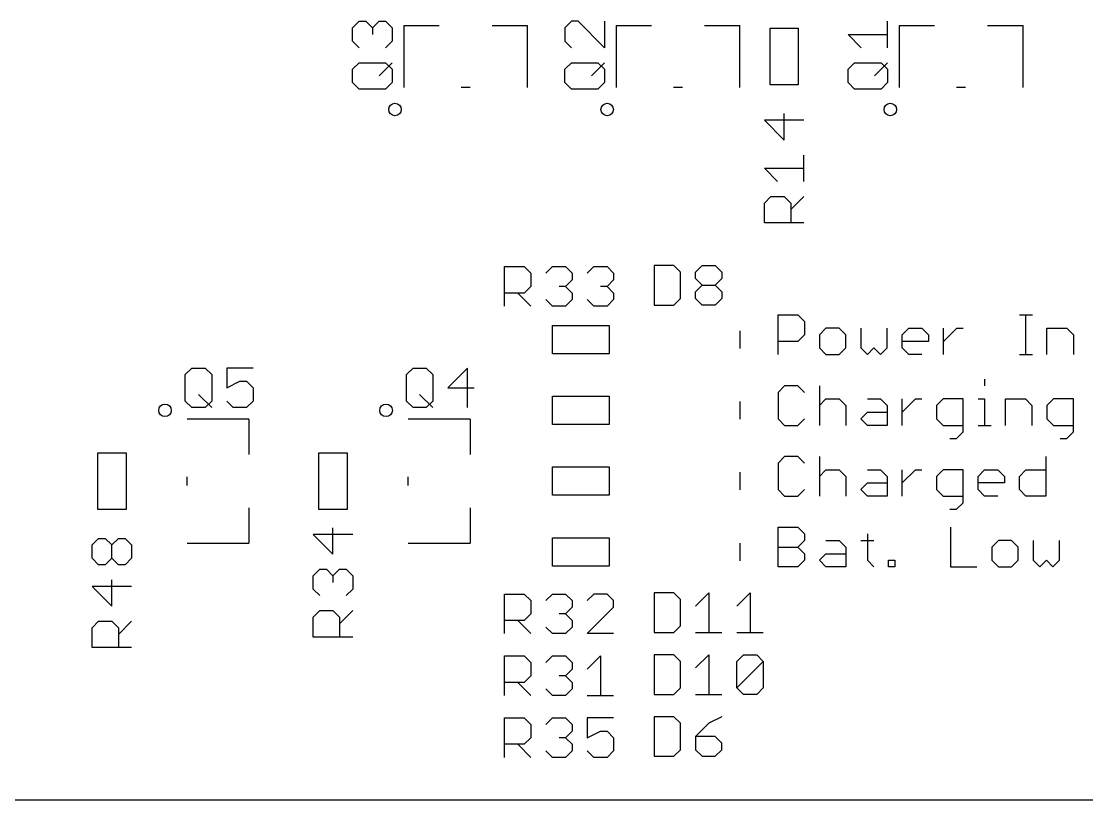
# Model space of a CAD drawing. Extents: x -5 to 112, y 0 to 62.
# Drawn here: x 37.44 to 67.55, y 0 to 21.99 of the extents above; entities that cross this region are included whole.
import ezdxf

# ---------------------------------------------------------------- set-up
doc = ezdxf.new("R2010")
doc.units = 0
for name, color, linetype in [('20', 178, 'CONTINUOUS'), ('21', 251, 'CONTINUOUS'), ('25', 214, 'CONTINUOUS'), ('51', 54, 'CONTINUOUS')]:
    doc.layers.add(name, color=color, linetype=linetype)

msp = doc.modelspace()

# ---------------------------------------------------------------- linework, layer by layer
at = {"layer": '20'}
msp.add_line((3, 0), (107.5, 0), dxfattribs=at)
at = {"layer": '21'}
for p, q in [((48.25, 21.875), (48.25, 20.125)), ((48.25, 21.875), (49.25, 21.875)), ((50.75, 21.875), (51.75, 21.875)), ((51.75, 20.125), (51.75, 21.875)), ((54.25, 21.875), (54.25, 20.125)), ((54.25, 21.875), (55.25, 21.875)), ((56.75, 21.875), (57.75, 21.875)), ((57.75, 20.125), (57.75, 21.875)), ((62.25, 21.875), (62.25, 20.125)), ((62.25, 21.875), (63.25, 21.875)), ((64.75, 21.875), (65.75, 21.875)), ((65.75, 20.125), (65.75, 21.875)), ((50.125, 20.125), (49.875, 20.125)), ((56.125, 20.125), (55.875, 20.125)), ((64.125, 20.125), (63.875, 20.125)), ((58.8262, 12.5762), (58.8262, 13.6948)), ((58.8262, 13.6948), (59.3855, 13.6948)), ((59.3855, 13.6948), (59.5719, 13.5083)), ((65.6477, 13.6948), (66.0205, 13.6948)), ((65.8341, 12.5762), (65.8341, 13.6948)), ((57.75, 13.25), (57.75, 12.75)), ((59.5719, 13.5083), (59.5719, 13.1355)), ((60.182, 13.3219), (59.9956, 13.1355)), ((60.5549, 13.3219), (60.182, 13.3219)), ((60.7413, 13.1355), (60.5549, 13.3219)), ((61.165, 13.3219), (61.165, 12.7626)), ((61.9107, 12.7626), (61.9107, 13.3219)), ((62.3344, 13.1355), (62.5208, 13.3219)), ((62.5208, 13.3219), (62.8937, 13.3219)), ((62.8937, 13.3219), (63.0801, 13.1355)), ((63.5038, 12.5762), (63.5038, 13.3219)), ((63.5038, 12.9491), (63.8766, 13.3219)), ((63.8766, 13.3219), (64.0631, 13.3219)), ((66.4273, 12.5762), (66.4273, 13.3219)), ((66.4273, 13.3219), (66.9866, 13.3219)), ((66.9866, 13.3219), (67.173, 13.1355)), ((59.3855, 12.9491), (58.8262, 12.9491)), ((59.5719, 13.1355), (59.3855, 12.9491)), ((59.9956, 13.1355), (59.9956, 12.7626)), ((60.7413, 12.7626), (60.7413, 13.1355)), ((62.3344, 12.7626), (62.3344, 13.1355)), ((63.0801, 12.9491), (62.3344, 12.9491)), ((63.0801, 13.1355), (63.0801, 12.9491)), ((67.173, 13.1355), (67.173, 12.5762)), ((59.9956, 12.7626), (60.182, 12.5762)), ((60.5549, 12.5762), (60.7413, 12.7626)), ((61.165, 12.7626), (61.3514, 12.5762)), ((61.3514, 12.5762), (61.5378, 12.7626)), ((61.5378, 12.7626), (61.7243, 12.5762)), ((61.7243, 12.5762), (61.9107, 12.7626)), ((62.5208, 12.5762), (62.3344, 12.7626)), ((60.182, 12.5762), (60.5549, 12.5762)), ((62.8937, 12.5762), (62.5208, 12.5762)), ((65.6477, 12.5762), (66.0205, 12.5762)), ((64.6647, 11.8812), (64.6647, 11.6948)), ((59.0126, 11.6948), (58.8262, 11.5083)), ((58.8262, 11.5083), (58.8262, 10.7626)), ((59.3855, 11.6948), (59.0126, 11.6948)), ((59.5719, 11.5083), (59.3855, 11.6948)), ((59.9956, 11.6948), (59.9956, 10.5762)), ((57.75, 11.25), (57.75, 10.75)), ((59.9956, 11.1355), (60.182, 11.3219)), ((60.182, 11.3219), (60.5549, 11.3219)), ((60.5549, 11.3219), (60.7413, 11.1355)), ((61.3514, 11.3219), (61.7243, 11.3219)), ((61.7243, 11.3219), (61.9107, 11.1355)), ((62.3344, 10.5762), (62.3344, 11.3219)), ((62.3344, 10.949), (62.7072, 11.3219)), ((62.7072, 11.3219), (62.8937, 11.3219)), ((63.4953, 11.3219), (63.3089, 11.1355)), ((64.0546, 11.3219), (63.4953, 11.3219)), ((64.0546, 10.3898), (64.0546, 11.3219)), ((64.4783, 11.3219), (64.6647, 11.3219)), ((64.6647, 11.3219), (64.6647, 10.5762)), ((65.2579, 10.5762), (65.2579, 11.3219)), ((65.2579, 11.3219), (65.8172, 11.3219)), ((65.8172, 11.3219), (66.0036, 11.1355)), ((66.6137, 11.3219), (66.4273, 11.1355)), ((67.173, 11.3219), (66.6137, 11.3219)), ((67.173, 10.3898), (67.173, 11.3219)), ((60.7413, 11.1355), (60.7413, 10.5762)), ((61.165, 10.7626), (61.3514, 10.949)), ((61.3514, 10.949), (61.9107, 10.949)), ((61.9107, 11.1355), (61.9107, 10.5762)), ((63.3089, 11.1355), (63.3089, 10.7626)), ((66.0036, 11.1355), (66.0036, 10.5762)), ((66.4273, 11.1355), (66.4273, 10.7626)), ((43.875, 10.75), (42.125, 10.75)), ((43.875, 10.75), (43.875, 9.75)), ((50.125, 10.75), (48.375, 10.75)), ((50.125, 10.75), (50.125, 9.75)), ((58.8262, 10.7626), (59.0126, 10.5762)), ((59.0126, 10.5762), (59.3855, 10.5762)), ((59.3855, 10.5762), (59.5719, 10.7626)), ((61.3514, 10.5762), (61.165, 10.7626)), ((61.9107, 10.5762), (61.3514, 10.5762)), ((63.3089, 10.7626), (63.4953, 10.5762)), ((63.4953, 10.5762), (64.0546, 10.5762)), ((64.4783, 10.5762), (64.8511, 10.5762)), ((66.4273, 10.7626), (66.6137, 10.5762)), ((66.6137, 10.5762), (67.173, 10.5762)), ((63.8682, 10.2034), (64.0546, 10.3898)), ((66.9866, 10.2034), (67.173, 10.3898)), ((63.6817, 10.2034), (63.8682, 10.2034)), ((66.8001, 10.2034), (66.9866, 10.2034)), ((59.0126, 9.6948), (58.8262, 9.5083)), ((59.3855, 9.6948), (59.0126, 9.6948)), ((59.5719, 9.5083), (59.3855, 9.6948)), ((59.9956, 9.6948), (59.9956, 8.5762)), ((66.3934, 9.6948), (66.3934, 8.5762)), ((58.8262, 9.5083), (58.8262, 8.7626)), ((42.125, 8.875), (42.125, 9.125)), ((48.375, 8.875), (48.375, 9.125)), ((57.75, 9.25), (57.75, 8.75)), ((59.9956, 9.1355), (60.182, 9.3219)), ((60.182, 9.3219), (60.5549, 9.3219)), ((60.5549, 9.3219), (60.7413, 9.1355)), ((60.7413, 9.1355), (60.7413, 8.5762)), ((61.3514, 9.3219), (61.7243, 9.3219)), ((61.7243, 9.3219), (61.9107, 9.1355)), ((61.9107, 9.1355), (61.9107, 8.5762)), ((62.3344, 8.5762), (62.3344, 9.3219)), ((62.3344, 8.949), (62.7072, 9.3219)), ((62.7072, 9.3219), (62.8937, 9.3219)), ((63.4953, 9.3219), (63.3089, 9.1355)), ((63.3089, 9.1355), (63.3089, 8.7626)), ((64.0546, 9.3219), (63.4953, 9.3219)), ((64.0546, 8.3898), (64.0546, 9.3219)), ((64.4783, 9.1355), (64.6647, 9.3219)), ((64.4783, 8.7626), (64.4783, 9.1355)), ((64.6647, 9.3219), (65.0376, 9.3219)), ((65.0376, 9.3219), (65.224, 9.1355)), ((65.224, 9.1355), (65.224, 8.949)), ((65.6477, 9.1355), (65.8341, 9.3219)), ((65.6477, 8.7626), (65.6477, 9.1355)), ((65.8341, 9.3219), (66.3934, 9.3219)), ((58.8262, 8.7626), (59.0126, 8.5762)), ((59.3855, 8.5762), (59.5719, 8.7626)), ((61.165, 8.7626), (61.3514, 8.949)), ((61.3514, 8.5762), (61.165, 8.7626)), ((61.3514, 8.949), (61.9107, 8.949)), ((63.3089, 8.7626), (63.4953, 8.5762)), ((65.224, 8.949), (64.4783, 8.949)), ((64.6647, 8.5762), (64.4783, 8.7626)), ((65.8341, 8.5762), (65.6477, 8.7626)), ((59.0126, 8.5762), (59.3855, 8.5762)), ((61.9107, 8.5762), (61.3514, 8.5762)), ((63.4953, 8.5762), (64.0546, 8.5762)), ((65.0376, 8.5762), (64.6647, 8.5762)), ((66.3934, 8.5762), (65.8341, 8.5762)), ((43.875, 8.25), (43.875, 7.25)), ((50.125, 8.25), (50.125, 7.25)), ((63.6817, 8.2034), (63.8682, 8.2034)), ((63.8682, 8.2034), (64.0546, 8.3898)), ((58.8262, 6.5762), (58.8262, 7.6948)), ((58.8262, 7.6948), (59.3855, 7.6948)), ((59.3855, 7.6948), (59.5719, 7.5083)), ((63.6987, 7.6948), (63.6987, 6.5762)), ((42.125, 7.25), (43.875, 7.25)), ((48.375, 7.25), (50.125, 7.25)), ((57.75, 7.25), (57.75, 6.75)), ((59.5719, 7.3219), (59.3855, 7.1355)), ((59.5719, 7.5083), (59.5719, 7.3219)), ((60.182, 7.3219), (60.5549, 7.3219)), ((60.5549, 7.3219), (60.7413, 7.1355)), ((61.165, 7.3219), (61.5378, 7.3219)), ((61.3514, 7.5083), (61.3514, 6.7626)), ((65.0545, 7.3219), (64.8681, 7.1355)), ((65.4274, 7.3219), (65.0545, 7.3219)), ((65.6138, 7.1355), (65.4274, 7.3219)), ((66.0375, 7.3219), (66.0375, 6.7626)), ((66.7832, 6.7626), (66.7832, 7.3219)), ((58.8262, 7.1355), (59.3855, 7.1355)), ((59.3855, 7.1355), (59.5719, 6.9491)), ((59.5719, 6.9491), (59.5719, 6.7626)), ((59.9956, 6.7626), (60.182, 6.9491)), ((60.182, 6.9491), (60.7413, 6.9491)), ((60.7413, 7.1355), (60.7413, 6.5762)), ((64.8681, 7.1355), (64.8681, 6.7626)), ((65.6138, 6.7626), (65.6138, 7.1355)), ((59.5719, 6.7626), (59.3855, 6.5762)), ((60.182, 6.5762), (59.9956, 6.7626)), ((61.3514, 6.7626), (61.5378, 6.5762)), ((61.9446, 6.5762), (61.9446, 6.7626)), ((61.9446, 6.7626), (62.131, 6.7626)), ((62.131, 6.7626), (62.131, 6.5762)), ((64.8681, 6.7626), (65.0545, 6.5762)), ((65.4274, 6.5762), (65.6138, 6.7626)), ((66.0375, 6.7626), (66.2239, 6.5762)), ((66.2239, 6.5762), (66.4103, 6.7626)), ((66.4103, 6.7626), (66.5968, 6.5762)), ((66.5968, 6.5762), (66.7832, 6.7626)), ((59.3855, 6.5762), (58.8262, 6.5762)), ((60.7413, 6.5762), (60.182, 6.5762)), ((62.131, 6.5762), (61.9446, 6.5762)), ((63.6987, 6.5762), (64.4444, 6.5762)), ((65.0545, 6.5762), (65.4274, 6.5762))]:
    msp.add_line(p, q, dxfattribs=at)
for centre in [(48, 19.5), (54, 19.5), (62, 19.5), (41.5, 11), (47.75, 11)]:
    msp.add_circle(centre, 0.1768, dxfattribs=at)
at = {"layer": '25'}
for p, q in [((46.8052, 21.8049), (46.9917, 21.9913)), ((46.9917, 21.9913), (47.1781, 21.9913)), ((47.1781, 21.9913), (47.3645, 21.8049)), ((47.3645, 21.8049), (47.551, 21.9913)), ((47.551, 21.9913), (47.7374, 21.9913)), ((47.7374, 21.9913), (47.9238, 21.8049)), ((52.9917, 21.9913), (52.8052, 21.8049)), ((53.1781, 21.9913), (52.9917, 21.9913)), ((53.9238, 21.2456), (53.1781, 21.9913)), ((53.9238, 21.9913), (53.9238, 21.2456)), ((61.9238, 21.2456), (61.9238, 21.9913)), ((46.8052, 21.432), (46.8052, 21.8049)), ((47.3645, 21.8049), (47.3645, 21.6184)), ((47.9238, 21.8049), (47.9238, 21.432)), ((52.8052, 21.8049), (52.8052, 21.432)), ((46.9917, 21.2456), (46.8052, 21.432)), ((47.9238, 21.432), (47.7374, 21.2456)), ((52.8052, 21.432), (52.9917, 21.2456)), ((61.1781, 21.2456), (60.8052, 21.6184)), ((60.8052, 21.6184), (61.9238, 21.6184)), ((46.8052, 20.6355), (46.9917, 20.8219)), ((46.9917, 20.8219), (47.7374, 20.8219)), ((47.551, 20.449), (47.9238, 20.8219)), ((47.7374, 20.8219), (47.9238, 20.6355)), ((52.8052, 20.6355), (52.9917, 20.8219)), ((52.9917, 20.8219), (53.7374, 20.8219)), ((53.551, 20.449), (53.9238, 20.8219)), ((53.7374, 20.8219), (53.9238, 20.6355)), ((60.8052, 20.6355), (60.9917, 20.8219)), ((60.9917, 20.8219), (61.7374, 20.8219)), ((61.551, 20.449), (61.9238, 20.8219)), ((61.7374, 20.8219), (61.9238, 20.6355)), ((46.8052, 20.2626), (46.8052, 20.6355)), ((47.9238, 20.6355), (47.9238, 20.2626)), ((52.8052, 20.2626), (52.8052, 20.6355)), ((53.9238, 20.6355), (53.9238, 20.2626)), ((60.8052, 20.2626), (60.8052, 20.6355)), ((61.9238, 20.6355), (61.9238, 20.2626)), ((46.9917, 20.0762), (46.8052, 20.2626)), ((47.9238, 20.2626), (47.7374, 20.0762)), ((52.9917, 20.0762), (52.8052, 20.2626)), ((53.9238, 20.2626), (53.7374, 20.0762)), ((60.9917, 20.0762), (60.8052, 20.2626)), ((61.9238, 20.2626), (61.7374, 20.0762)), ((47.7374, 20.0762), (46.9917, 20.0762)), ((53.7374, 20.0762), (52.9917, 20.0762)), ((61.7374, 20.0762), (60.9917, 20.0762)), ((58.9995, 18.6368), (58.9995, 19.3825)), ((59.5588, 19.1961), (58.4402, 19.1961)), ((58.4402, 19.1961), (58.9995, 18.6368)), ((59.5588, 17.4674), (59.5588, 18.2131)), ((58.8131, 17.4674), (58.4402, 17.8403)), ((58.4402, 17.8403), (59.5588, 17.8403)), ((58.4402, 16.8573), (58.6267, 17.0437)), ((58.6267, 17.0437), (58.9995, 17.0437)), ((58.9995, 17.0437), (59.186, 16.8573)), ((59.186, 16.6709), (59.5588, 17.0437)), ((58.4402, 16.298), (58.4402, 16.8573)), ((59.186, 16.8573), (59.186, 16.298)), ((59.5588, 16.298), (58.4402, 16.298)), ((51.0962, 13.9412), (51.0962, 15.0598)), ((51.0962, 15.0598), (51.6555, 15.0598)), ((51.6555, 15.0598), (51.8419, 14.8733)), ((52.2656, 14.8733), (52.452, 15.0598)), ((52.452, 15.0598), (52.8249, 15.0598)), ((52.8249, 15.0598), (53.0113, 14.8733)), ((53.435, 14.8733), (53.6214, 15.0598)), ((53.6214, 15.0598), (53.9943, 15.0598)), ((53.9943, 15.0598), (54.1807, 14.8733)), ((55.3262, 15.0948), (55.3262, 13.9762)), ((55.8855, 15.0948), (55.3262, 15.0948)), ((56.0719, 14.9083), (55.8855, 15.0948)), ((56.4956, 14.9083), (56.682, 15.0948)), ((56.682, 15.0948), (57.0549, 15.0948)), ((57.0549, 15.0948), (57.2413, 14.9083)), ((51.8419, 14.8733), (51.8419, 14.5005)), ((53.0113, 14.8733), (53.0113, 14.6869)), ((54.1807, 14.8733), (54.1807, 14.6869)), ((56.0719, 14.1626), (56.0719, 14.9083)), ((56.4956, 14.7219), (56.4956, 14.9083)), ((57.2413, 14.9083), (57.2413, 14.7219)), ((51.8419, 14.5005), (51.6555, 14.314)), ((52.8249, 14.5005), (52.6384, 14.5005)), ((53.0113, 14.6869), (52.8249, 14.5005)), ((52.8249, 14.5005), (53.0113, 14.314)), ((53.9943, 14.5005), (53.8078, 14.5005)), ((54.1807, 14.6869), (53.9943, 14.5005)), ((53.9943, 14.5005), (54.1807, 14.314)), ((56.682, 14.5355), (56.4956, 14.7219)), ((56.4956, 14.3491), (56.682, 14.5355)), ((56.682, 14.5355), (57.0549, 14.5355)), ((57.2413, 14.7219), (57.0549, 14.5355)), ((57.0549, 14.5355), (57.2413, 14.3491)), ((51.6555, 14.314), (51.0962, 14.314)), ((51.4691, 14.314), (51.8419, 13.9412)), ((53.0113, 14.314), (53.0113, 14.1276)), ((54.1807, 14.314), (54.1807, 14.1276)), ((55.8855, 13.9762), (56.0719, 14.1626)), ((56.4956, 14.1626), (56.4956, 14.3491)), ((56.682, 13.9762), (56.4956, 14.1626)), ((57.2413, 14.1626), (57.0549, 13.9762)), ((57.2413, 14.3491), (57.2413, 14.1626)), ((52.452, 13.9412), (52.2656, 14.1276)), ((52.8249, 13.9412), (52.452, 13.9412)), ((53.0113, 14.1276), (52.8249, 13.9412)), ((53.6214, 13.9412), (53.435, 14.1276)), ((53.9943, 13.9412), (53.6214, 13.9412)), ((54.1807, 14.1276), (53.9943, 13.9412)), ((55.3262, 13.9762), (55.8855, 13.9762)), ((57.0549, 13.9762), (56.682, 13.9762)), ((42.0762, 12.0083), (42.2626, 12.1948)), ((42.2626, 12.1948), (42.6355, 12.1948)), ((42.6355, 12.1948), (42.8219, 12.0083)), ((43.9913, 12.1948), (43.2456, 12.1948)), ((43.2456, 12.1948), (43.2456, 11.6355)), ((48.3262, 12.0083), (48.5126, 12.1948)), ((48.5126, 12.1948), (48.8855, 12.1948)), ((48.8855, 12.1948), (49.0719, 12.0083)), ((50.0549, 12.1948), (49.4956, 11.6355)), ((50.0549, 11.0762), (50.0549, 12.1948)), ((42.0762, 11.2626), (42.0762, 12.0083)), ((42.8219, 12.0083), (42.8219, 11.2626)), ((43.2456, 11.6355), (43.6184, 11.8219)), ((43.6184, 11.8219), (43.8049, 11.8219)), ((43.8049, 11.8219), (43.9913, 11.6355)), ((48.3262, 11.2626), (48.3262, 12.0083)), ((49.0719, 12.0083), (49.0719, 11.2626)), ((42.449, 11.449), (42.8219, 11.0762)), ((43.9913, 11.6355), (43.9913, 11.2626)), ((48.699, 11.449), (49.0719, 11.0762)), ((49.4956, 11.6355), (50.2413, 11.6355)), ((42.2626, 11.0762), (42.0762, 11.2626)), ((42.8219, 11.2626), (42.6355, 11.0762)), ((43.432, 11.0762), (43.2456, 11.2626)), ((43.9913, 11.2626), (43.8049, 11.0762)), ((48.5126, 11.0762), (48.3262, 11.2626)), ((49.0719, 11.2626), (48.8855, 11.0762)), ((42.6355, 11.0762), (42.2626, 11.0762)), ((43.8049, 11.0762), (43.432, 11.0762)), ((48.8855, 11.0762), (48.5126, 11.0762)), ((46.2495, 6.935), (46.2495, 7.6807)), ((39.4402, 7.1961), (39.6267, 7.3825)), ((39.6267, 7.3825), (39.8131, 7.3825)), ((39.8131, 7.3825), (39.9995, 7.1961)), ((39.9995, 7.1961), (40.186, 7.3825)), ((40.186, 7.3825), (40.3724, 7.3825)), ((40.3724, 7.3825), (40.5588, 7.1961)), ((46.8088, 7.4943), (45.6902, 7.4943)), ((45.6902, 7.4943), (46.2495, 6.935)), ((39.4402, 6.8232), (39.4402, 7.1961)), ((39.9995, 6.8232), (39.9995, 7.1961)), ((40.5588, 7.1961), (40.5588, 6.8232)), ((39.6267, 6.6368), (39.4402, 6.8232)), ((39.8131, 6.6368), (39.6267, 6.6368)), ((39.9995, 6.8232), (39.8131, 6.6368)), ((40.186, 6.6368), (39.9995, 6.8232)), ((40.3724, 6.6368), (40.186, 6.6368)), ((40.5588, 6.8232), (40.3724, 6.6368)), ((45.6902, 6.3249), (45.8767, 6.5113)), ((45.6902, 5.952), (45.6902, 6.3249)), ((45.8767, 6.5113), (46.0631, 6.5113)), ((46.0631, 6.5113), (46.2495, 6.3249)), ((46.2495, 6.3249), (46.436, 6.5113)), ((46.2495, 6.3249), (46.2495, 6.1384)), ((46.436, 6.5113), (46.6224, 6.5113)), ((46.6224, 6.5113), (46.8088, 6.3249)), ((46.8088, 6.3249), (46.8088, 5.952)), ((40.5588, 6.0267), (39.4402, 6.0267)), ((39.4402, 6.0267), (39.9995, 5.4674)), ((39.9995, 5.4674), (39.9995, 6.2131)), ((45.8767, 5.7656), (45.6902, 5.952)), ((46.8088, 5.952), (46.6224, 5.7656)), ((51.0962, 4.6912), (51.0962, 5.8098)), ((51.0962, 5.8098), (51.6555, 5.8098)), ((51.6555, 5.8098), (51.8419, 5.6233)), ((52.2656, 5.6233), (52.452, 5.8098)), ((52.452, 5.8098), (52.8249, 5.8098)), ((52.8249, 5.8098), (53.0113, 5.6233)), ((53.6214, 5.8098), (53.435, 5.6233)), ((53.9943, 5.8098), (53.6214, 5.8098)), ((54.1807, 5.6233), (53.9943, 5.8098)), ((55.3262, 5.8448), (55.3262, 4.7262)), ((55.8855, 5.8448), (55.3262, 5.8448)), ((56.0719, 5.6583), (55.8855, 5.8448)), ((56.4956, 5.4719), (56.8684, 5.8448)), ((56.8684, 5.8448), (56.8684, 4.7262)), ((57.665, 5.4719), (58.0378, 5.8448)), ((58.0378, 5.8448), (58.0378, 4.7262)), ((51.8419, 5.6233), (51.8419, 5.2505)), ((53.0113, 5.4369), (52.8249, 5.2505)), ((53.0113, 5.6233), (53.0113, 5.4369)), ((53.435, 4.6912), (54.1807, 5.4369)), ((54.1807, 5.4369), (54.1807, 5.6233)), ((56.0719, 4.9126), (56.0719, 5.6583)), ((45.6902, 5.1555), (45.8767, 5.3419)), ((45.6902, 4.5962), (45.6902, 5.1555)), ((45.8767, 5.3419), (46.2495, 5.3419)), ((46.2495, 5.3419), (46.436, 5.1555)), ((46.436, 4.9691), (46.8088, 5.3419)), ((46.436, 5.1555), (46.436, 4.5962)), ((51.8419, 5.2505), (51.6555, 5.064)), ((52.8249, 5.2505), (52.6384, 5.2505)), ((52.8249, 5.2505), (53.0113, 5.064)), ((39.4402, 4.8573), (39.6267, 5.0437)), ((39.4402, 4.298), (39.4402, 4.8573)), ((39.6267, 5.0437), (39.9995, 5.0437)), ((39.9995, 5.0437), (40.186, 4.8573)), ((40.186, 4.6709), (40.5588, 5.0437)), ((40.186, 4.8573), (40.186, 4.298)), ((51.6555, 5.064), (51.0962, 5.064)), ((51.4691, 5.064), (51.8419, 4.6912)), ((52.452, 4.6912), (52.2656, 4.8776)), ((53.0113, 4.8776), (52.8249, 4.6912)), ((53.0113, 5.064), (53.0113, 4.8776)), ((55.8855, 4.7262), (56.0719, 4.9126)), ((46.8088, 4.5962), (45.6902, 4.5962)), ((52.8249, 4.6912), (52.452, 4.6912)), ((54.1807, 4.6912), (53.435, 4.6912)), ((55.3262, 4.7262), (55.8855, 4.7262)), ((56.4956, 4.7262), (57.2413, 4.7262)), ((57.665, 4.7262), (58.4107, 4.7262)), ((40.5588, 4.298), (39.4402, 4.298)), ((51.0962, 2.9412), (51.0962, 4.0598)), ((51.0962, 4.0598), (51.6555, 4.0598)), ((51.6555, 4.0598), (51.8419, 3.8733)), ((52.2656, 3.8733), (52.452, 4.0598)), ((52.452, 4.0598), (52.8249, 4.0598)), ((52.8249, 4.0598), (53.0113, 3.8733)), ((53.435, 3.6869), (53.8078, 4.0598)), ((53.8078, 4.0598), (53.8078, 2.9412)), ((55.3262, 4.0948), (55.3262, 2.9762)), ((55.8855, 4.0948), (55.3262, 4.0948)), ((56.0719, 3.9083), (55.8855, 4.0948)), ((56.4956, 3.7219), (56.8684, 4.0948)), ((56.8684, 4.0948), (56.8684, 2.9762)), ((57.665, 3.9083), (57.8514, 4.0948)), ((57.8514, 4.0948), (58.2243, 4.0948)), ((58.2243, 4.0948), (58.4107, 3.9083)), ((51.8419, 3.8733), (51.8419, 3.5005)), ((53.0113, 3.6869), (52.8249, 3.5005)), ((53.0113, 3.8733), (53.0113, 3.6869)), ((56.0719, 3.1626), (56.0719, 3.9083)), ((57.665, 3.1626), (57.665, 3.9083)), ((57.665, 3.1626), (58.4107, 3.9083)), ((58.4107, 3.9083), (58.4107, 3.1626)), ((51.6555, 3.314), (51.0962, 3.314)), ((51.4691, 3.314), (51.8419, 2.9412)), ((51.8419, 3.5005), (51.6555, 3.314)), ((52.8249, 3.5005), (52.6384, 3.5005)), ((52.8249, 3.5005), (53.0113, 3.314)), ((53.0113, 3.314), (53.0113, 3.1276)), ((52.452, 2.9412), (52.2656, 3.1276)), ((53.0113, 3.1276), (52.8249, 2.9412)), ((55.8855, 2.9762), (56.0719, 3.1626)), ((57.8514, 2.9762), (57.665, 3.1626)), ((58.4107, 3.1626), (58.2243, 2.9762)), ((52.8249, 2.9412), (52.452, 2.9412)), ((53.435, 2.9412), (54.1807, 2.9412)), ((55.3262, 2.9762), (55.8855, 2.9762)), ((56.4956, 2.9762), (57.2413, 2.9762)), ((58.2243, 2.9762), (57.8514, 2.9762)), ((51.0962, 1.1912), (51.0962, 2.3098)), ((51.0962, 2.3098), (51.6555, 2.3098)), ((51.6555, 2.3098), (51.8419, 2.1233)), ((51.8419, 2.1233), (51.8419, 1.7505)), ((52.2656, 2.1233), (52.452, 2.3098)), ((52.452, 2.3098), (52.8249, 2.3098)), ((52.8249, 2.3098), (53.0113, 2.1233)), ((53.0113, 2.1233), (53.0113, 1.9369)), ((54.1807, 2.3098), (53.435, 2.3098)), ((53.435, 2.3098), (53.435, 1.7505)), ((55.3262, 2.3448), (55.3262, 1.2262)), ((55.8855, 2.3448), (55.3262, 2.3448)), ((56.0719, 2.1583), (55.8855, 2.3448)), ((56.0719, 1.4126), (56.0719, 2.1583)), ((56.8684, 2.1583), (56.4956, 1.7855)), ((57.2413, 2.3448), (56.8684, 2.1583)), ((53.0113, 1.9369), (52.8249, 1.7505)), ((53.435, 1.7505), (53.8078, 1.9369)), ((53.8078, 1.9369), (53.9943, 1.9369)), ((53.9943, 1.9369), (54.1807, 1.7505)), ((51.6555, 1.5641), (51.0962, 1.5641)), ((51.4691, 1.5641), (51.8419, 1.1912)), ((51.8419, 1.7505), (51.6555, 1.5641)), ((52.8249, 1.7505), (52.6384, 1.7505)), ((52.8249, 1.7505), (53.0113, 1.5641)), ((53.0113, 1.5641), (53.0113, 1.3776)), ((54.1807, 1.7505), (54.1807, 1.3776)), ((56.4956, 1.7855), (56.4956, 1.4126)), ((57.0549, 1.7855), (56.4956, 1.7855)), ((57.2413, 1.5991), (57.0549, 1.7855)), ((57.2413, 1.4126), (57.2413, 1.5991)), ((52.452, 1.1912), (52.2656, 1.3776)), ((53.0113, 1.3776), (52.8249, 1.1912)), ((53.6214, 1.1912), (53.435, 1.3776)), ((54.1807, 1.3776), (53.9943, 1.1912)), ((55.3262, 1.2262), (55.8855, 1.2262)), ((55.8855, 1.2262), (56.0719, 1.4126)), ((56.4956, 1.4126), (56.682, 1.2262)), ((56.682, 1.2262), (57.0549, 1.2262)), ((57.0549, 1.2262), (57.2413, 1.4126)), ((52.8249, 1.1912), (52.452, 1.1912)), ((53.9943, 1.1912), (53.6214, 1.1912))]:
    msp.add_line(p, q, dxfattribs=at)
at = {"layer": '51'}
for p, q in [((58.6, 20.2), (58.6, 21.8)), ((58.6, 21.8), (59.4, 21.8)), ((59.4, 21.8), (59.4, 20.2)), ((59.4, 20.2), (58.6, 20.2)), ((52.45, 13.4), (54.05, 13.4)), ((52.45, 12.6), (52.45, 13.4)), ((54.05, 13.4), (54.05, 12.6)), ((54.05, 12.6), (52.45, 12.6)), ((52.45, 11.4), (54.05, 11.4)), ((52.45, 10.6), (52.45, 11.4)), ((54.05, 11.4), (54.05, 10.6)), ((54.05, 10.6), (52.45, 10.6)), ((39.6, 8.2), (39.6, 9.8)), ((39.6, 9.8), (40.4, 9.8)), ((40.4, 9.8), (40.4, 8.2)), ((45.85, 8.2), (45.85, 9.8)), ((45.85, 9.8), (46.65, 9.8)), ((46.65, 9.8), (46.65, 8.2)), ((52.45, 9.4), (54.05, 9.4)), ((52.45, 8.6), (52.45, 9.4)), ((54.05, 9.4), (54.05, 8.6)), ((54.05, 8.6), (52.45, 8.6)), ((40.4, 8.2), (39.6, 8.2)), ((46.65, 8.2), (45.85, 8.2)), ((52.45, 6.6), (52.45, 7.4)), ((52.45, 7.4), (54.05, 7.4)), ((54.05, 7.4), (54.05, 6.6)), ((54.05, 6.6), (52.45, 6.6))]:
    msp.add_line(p, q, dxfattribs=at)

doc.saveas('drawing.dxf')
